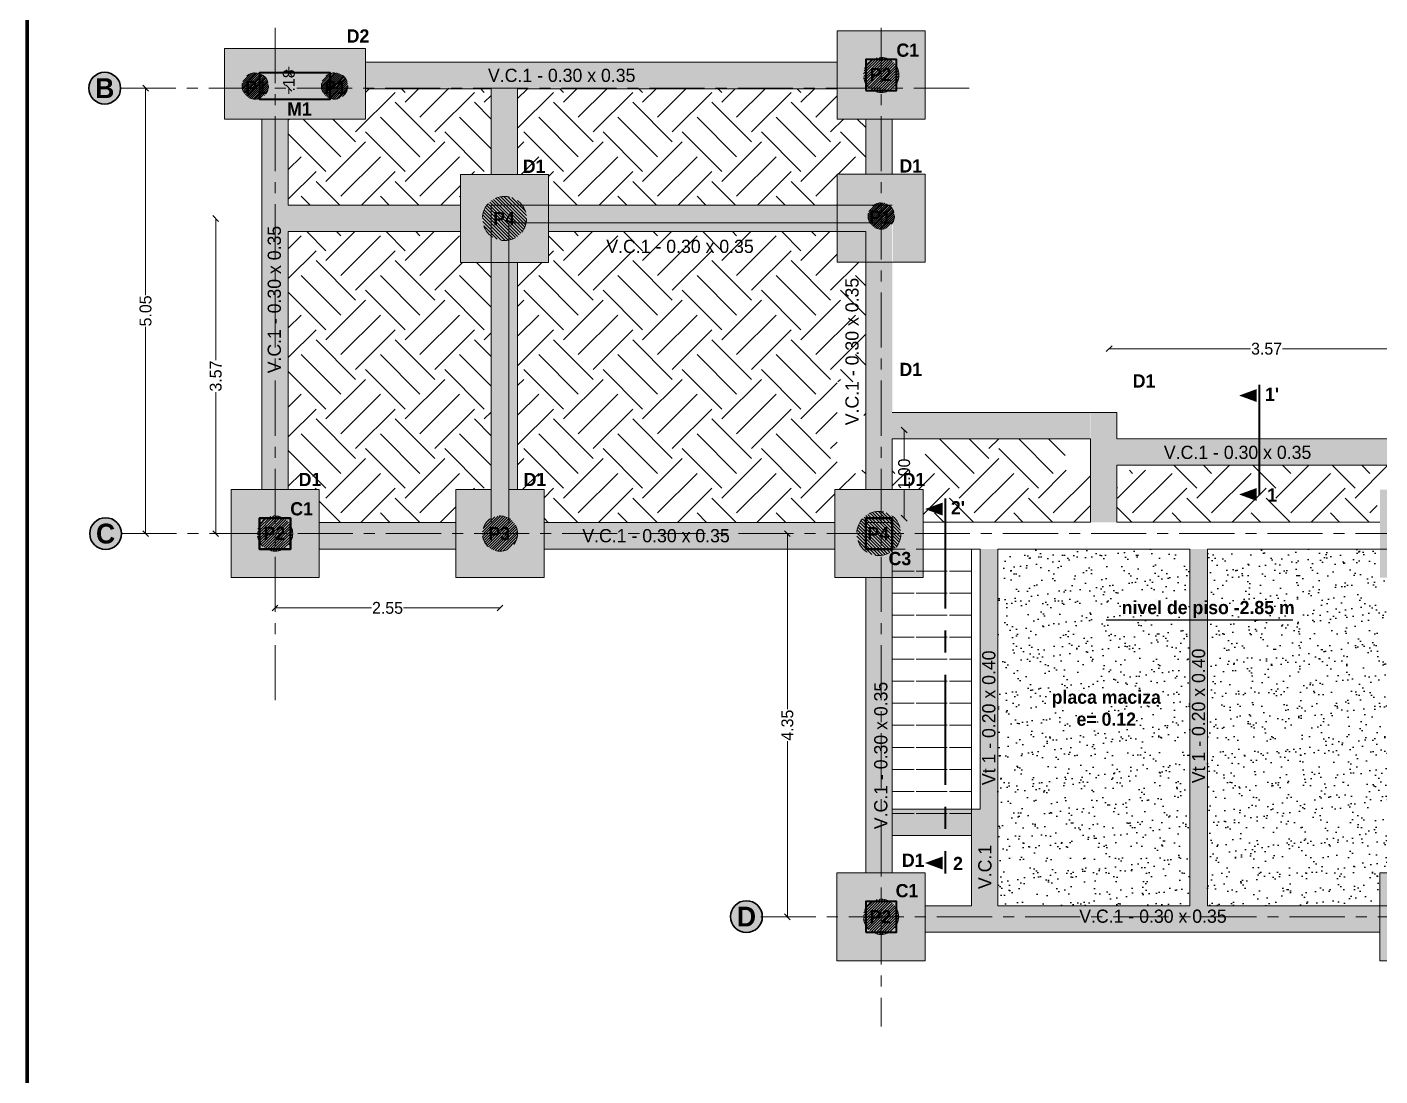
# Model space of a CAD drawing. Header units: metres. Extents: x 187 to 346, y 195 to 238.
# Drawn here: x 187.42 to 202.77, y 212.86 to 224.75 of the extents above; entities that cross this region are included whole.
import ezdxf
from ezdxf.enums import TextEntityAlignment as Align

# ---------------------------------------------------------------- set-up
doc = ezdxf.new("R2010")
doc.units = ezdxf.units.M
doc.linetypes.add('CENTER', pattern=[2, 1.25, -0.25, 0.25, -0.25])
doc.linetypes.add('HIDDEN', pattern=[0.375, 0.25, -0.125])
for name, color, linetype, lineweight, true_color in [('Achu-Sombra 1', 253, 'Continuous', 13, 0x9c9c9c), ('Achu-Sombra 2', 253, 'Continuous', 13, 0xb0b0b0), ('Achu-Sombra 3', 9, 'Continuous', 13, 0xc9c9c9), ('Achu-Sombra 5', 254, 'Continuous', 13, 0xe8e8e8)]:
    doc.layers.add(name, color=color, linetype=linetype, lineweight=lineweight, true_color=true_color)
for name, color, linetype, lineweight in [('Achu-Tierra', 42, 'Continuous', 5), ('Columnas', 194, 'Continuous', 35), ('Pilote', 7, 'HIDDEN', 20), ('Proyeccion', 8, 'HIDDEN', 9), ('Tex-Col', 251, 'Continuous', 25), ('Tex-Tex', 8, 'Continuous', 25), ('Tex-Vigas', 7, 'Continuous', 13), ('Vigas Cubierta', 144, 'Continuous', 13), ('Zapatas', 134, 'Continuous', 20), ('¡Ejes-Cotas', 7, 'Continuous', 25), ('¡Ejes-Etiqueta', 1, 'Continuous', 30), ('¡Ejes-Linea', 8, 'CENTER', 9), ('¡Ejes-Texto', 7, 'Continuous', 25), ('¡Margen', 152, 'Continuous', 80)]:
    doc.layers.add(name, color=color, linetype=linetype, lineweight=lineweight)
doc.styles.add('Century Gothic Gordas', font='GOTHICB.TTF')
doc.styles.add('Cotas', font='GOTHIC.TTF')
doc.dimstyles.new('NINGUNA', dxfattribs={"dimtxt": 0.1125, "dimasz": 0.065, "dimexe": 0.025, "dimexo": 0.075, "dimgap": 0.005, "dimtad": 0, "dimtoh": 1, "dimzin": 4, "dimdsep": 46, "dimtxsty": 'Cotas', "dimblk": 'OBLIQUE', "dimcen": 0, "dimse1": 1, "dimse2": 1, "dimclrd": 256, "dimclre": 256, "dimclrt": 256, "dimadec": 1, "dimazin": 0, "dimtfac": 1.333333, "dimtix": 1, "dimtofl": 0, "dimtmove": 2, "dimatfit": 0, "dimfxl": 1, "dimtolj": 1, "dimtzin": 0, "dimlwd": 9, "dimlwe": 9, "dimarcsym": 0})

# ---------------------------------------------------------------- blocks, each defined once
blk = doc.blocks.new('Relleno Etiqueta Eje')
at = {"true_color": 0xe0e0e0}
h = blk.add_hatch(color=254, dxfattribs=at)
h.dxf.hatch_style = 1
edge = h.paths.add_edge_path()
edge.add_arc((0, 0), 0.16, 0, 360)
blk.add_circle((0, 0), 0.16)
blk = doc.blocks.new('_Oblique')
at = {"color": 0, "linetype": 'ByBlock', "lineweight": -2}
blk.add_line((-0.5, -0.5), (0.5, 0.5), dxfattribs=at)
blk = doc.blocks.new('*D272')
at = {"layer": 'Defpoints', "color": 0, "transparency": 16777216}
for p in [(188.483, 224.06), (188.493, 219.007), (188.766, 219.007)]:
    blk.add_point(p, dxfattribs=at)
at = {"layer": '¡Ejes-Cotas', "lineweight": 9, "transparency": 16777216}
for p, q in [((188.766, 224.06), (188.766, 221.713)), ((188.766, 219.007), (188.766, 221.354))]:
    blk.add_line(p, q, dxfattribs=at)
at = {"layer": '¡Ejes-Cotas', "lineweight": 9, "transparency": 16777216, "xscale": 0.065, "yscale": 0.065, "zscale": 0.065}
for p, rotation in [((188.766, 224.06), 90), ((188.766, 219.007), 270)]:
    blk.add_blockref('_Oblique', p, dxfattribs=dict(at, rotation=rotation))
at = {"layer": '¡Ejes-Cotas', "transparency": 16777216, "insert": (188.766, 221.533), "char_height": 0.135, "attachment_point": 5, "rotation": 90, "style": 'Cotas'}
blk.add_mtext('\\A1;5.05', dxfattribs=at)
blk = doc.blocks.new('*D287')
at = {"layer": 'Defpoints', "color": 0, "transparency": 16777216}
for p in [(190.061, 219.007), (196.047, 214.66), (197.109, 214.66)]:
    blk.add_point(p, dxfattribs=at)
at = {"layer": '¡Ejes-Cotas', "lineweight": 9, "transparency": 16777216}
for p, q in [((196.047, 219.007), (196.047, 217.014)), ((196.047, 214.66), (196.047, 216.653))]:
    blk.add_line(p, q, dxfattribs=at)
at = {"layer": '¡Ejes-Cotas', "lineweight": 9, "transparency": 16777216, "xscale": 0.065, "yscale": 0.065, "zscale": 0.065}
for p, rotation in [((196.047, 219.007), 90), ((196.047, 214.66), 270)]:
    blk.add_blockref('_Oblique', p, dxfattribs=dict(at, rotation=rotation))
at = {"layer": '¡Ejes-Cotas', "transparency": 16777216, "insert": (196.047, 216.834), "char_height": 0.135, "attachment_point": 5, "rotation": 90, "style": 'Cotas'}
blk.add_mtext('\\A1;4.35', dxfattribs=at)
blk = doc.blocks.new('*D318')
at = {"layer": 'Defpoints', "color": 0, "transparency": 16777216}
for p in [(190.061, 224.235), (190.061, 224.06), (190.392, 224.06)]:
    blk.add_point(p, dxfattribs=at)
at = {"layer": '¡Ejes-Cotas', "lineweight": 9, "transparency": 16777216}
for p, q in [((190.392, 224.235), (190.392, 224.3)), ((190.392, 224.06), (190.392, 223.995))]:
    blk.add_line(p, q, dxfattribs=at)
at = {"layer": '¡Ejes-Cotas', "lineweight": 9, "transparency": 16777216, "xscale": 0.065, "yscale": 0.065, "zscale": 0.065}
for p, rotation in [((190.392, 224.235), 270), ((190.392, 224.06), 90)]:
    blk.add_blockref('_Oblique', p, dxfattribs=dict(at, rotation=rotation))
at = {"layer": '¡Ejes-Cotas', "transparency": 16777216, "insert": (190.392, 224.147), "char_height": 0.135, "attachment_point": 5, "rotation": 90, "style": 'Cotas'}
blk.add_mtext('\\A1;.18', dxfattribs=at)
blk = doc.blocks.new('Pilote Dia 20 cm')
at = {"layer": 'Pilote', "linetype": 'Continuous', "lineweight": 5, "true_color": 0x636363}
h = blk.add_hatch(dxfattribs=at)
h.set_pattern_fill('ANSI31', color=251, scale=0.005, style=0)
h.set_pattern_definition([(45, (16.299932, 2.431944), (-0.01122532, 0.01122532), [])])
edge = h.paths.add_edge_path()
edge.add_arc((0, 0), 0.15, 0, 360)
at = {"layer": 'Pilote', "ltscale": 0.4}
blk.add_circle((0, 0), 0.15, dxfattribs=at)
blk = doc.blocks.new('*D423')
at = {"layer": 'Defpoints', "color": 0, "transparency": 16777216}
for p in [(197.372, 220.182), (198.311, 220.182), (197.372, 219.182)]:
    blk.add_point(p, dxfattribs=at)
at = {"layer": '¡Ejes-Cotas', "lineweight": 9, "transparency": 16777216}
for p, q in [((197.372, 220.182), (197.372, 219.853)), ((197.372, 219.182), (197.372, 219.511))]:
    blk.add_line(p, q, dxfattribs=at)
at = {"layer": '¡Ejes-Cotas', "lineweight": 9, "transparency": 16777216, "xscale": 0.065, "yscale": 0.065, "zscale": 0.065}
for p, rotation in [((197.372, 220.182), 90), ((197.372, 219.182), 270)]:
    blk.add_blockref('_Oblique', p, dxfattribs=dict(at, rotation=rotation))
at = {"layer": '¡Ejes-Cotas', "transparency": 16777216, "insert": (197.372, 219.682), "char_height": 0.135, "attachment_point": 5, "rotation": 90, "style": 'Cotas'}
blk.add_mtext('\\A1;1.00', dxfattribs=at)
blk = doc.blocks.new('*D402')
at = {"layer": 'Defpoints', "color": 0, "transparency": 16777216}
for p in [(192.838, 222.581), (189.562, 219.007), (192.787, 219.007)]:
    blk.add_point(p, dxfattribs=at)
at = {"layer": '¡Ejes-Cotas', "lineweight": 9, "transparency": 16777216}
for p, q in [((189.562, 222.581), (189.562, 220.976)), ((189.562, 219.007), (189.562, 220.613))]:
    blk.add_line(p, q, dxfattribs=at)
at = {"layer": '¡Ejes-Cotas', "lineweight": 9, "transparency": 16777216, "xscale": 0.065, "yscale": 0.065, "zscale": 0.065}
for p, rotation in [((189.562, 222.581), 90), ((189.562, 219.007), 270)]:
    blk.add_blockref('_Oblique', p, dxfattribs=dict(at, rotation=rotation))
at = {"layer": '¡Ejes-Cotas', "transparency": 16777216, "insert": (189.562, 220.794), "char_height": 0.135, "attachment_point": 5, "rotation": 90, "style": 'Cotas'}
blk.add_mtext('\\A1;3.57', dxfattribs=at)
blk = doc.blocks.new('*D403')
at = {"layer": 'Defpoints', "color": 0, "transparency": 16777216}
for p in [(190.236, 219.007), (192.787, 219.007), (192.787, 218.164)]:
    blk.add_point(p, dxfattribs=at)
at = {"layer": '¡Ejes-Cotas', "lineweight": 9, "transparency": 16777216}
for p, q in [((190.236, 218.164), (191.331, 218.164)), ((192.787, 218.164), (191.692, 218.164))]:
    blk.add_line(p, q, dxfattribs=at)
at = {"layer": '¡Ejes-Cotas', "lineweight": 9, "transparency": 16777216, "xscale": 0.065, "yscale": 0.065, "zscale": 0.065, "rotation": 180}
blk.add_blockref('_Oblique', (190.236, 218.164), dxfattribs=at)
at = {"layer": '¡Ejes-Cotas', "lineweight": 9, "transparency": 16777216, "xscale": 0.065, "yscale": 0.065, "zscale": 0.065}
blk.add_blockref('_Oblique', (192.787, 218.164), dxfattribs=at)
at = {"layer": '¡Ejes-Cotas', "transparency": 16777216, "insert": (191.511, 218.164), "char_height": 0.135, "attachment_point": 5, "style": 'Cotas'}
blk.add_mtext('\\A1;2.55', dxfattribs=at)
blk = doc.blocks.new('*D404')
at = {"layer": 'Defpoints', "color": 0, "transparency": 16777216}
for p in [(203.269, 221.104), (199.697, 220.125), (203.269, 220.125)]:
    blk.add_point(p, dxfattribs=at)
at = {"layer": '¡Ejes-Cotas', "lineweight": 9, "transparency": 16777216}
for p, q in [((199.697, 221.104), (201.302, 221.104)), ((203.269, 221.104), (201.664, 221.104))]:
    blk.add_line(p, q, dxfattribs=at)
at = {"layer": '¡Ejes-Cotas', "lineweight": 9, "transparency": 16777216, "xscale": 0.065, "yscale": 0.065, "zscale": 0.065, "rotation": 180}
blk.add_blockref('_Oblique', (199.697, 221.104), dxfattribs=at)
at = {"layer": '¡Ejes-Cotas', "lineweight": 9, "transparency": 16777216, "xscale": 0.065, "yscale": 0.065, "zscale": 0.065}
blk.add_blockref('_Oblique', (203.269, 221.104), dxfattribs=at)
at = {"layer": '¡Ejes-Cotas', "transparency": 16777216, "insert": (201.483, 221.104), "char_height": 0.135, "attachment_point": 5, "style": 'Cotas'}
blk.add_mtext('\\A1;3.57', dxfattribs=at)

msp = doc.modelspace()

# ---------------------------------------------------------------- hatches: boundary and pattern name
h = msp.add_hatch(color=9)
h.dxf.hatch_style = 1
h.paths.add_polyline_path([(198.4345, 218.8322), (198.2345, 218.8322), (198.2345, 215.8822), (198.4345, 215.8822)])
at = {"true_color": 0xffffff}
h = msp.add_hatch(dxfattribs=at)
h.set_pattern_fill('AR-SAND', scale=0.0054)
h.paths.add_polyline_path([(200.6121, 218.8322), (198.4345, 218.8322), (198.4345, 214.7852), (200.6121, 214.7852)])
h.paths.add_polyline_path([(203.094, 218.5072), (202.769, 218.5072), (202.769, 218.8322), (200.8121, 218.8322), (200.8121, 214.7852), (202.769, 214.7852), (202.769, 215.1602), (203.094, 215.1602)])
h.paths.add_polyline_path([(199.1678, 215.7313), (201.9283, 215.7313), (201.9283, 216.0594), (199.1678, 216.0594)], flags=9)
h.paths.add_polyline_path([(199.6887, 218.009), (201.8518, 218.009), (201.8518, 218.3372), (199.6887, 218.3372)], flags=9)
h.paths.add_polyline_path([(203.1732, 215.5744), (203.1732, 217.4081), (202.8494, 217.4081), (202.8494, 215.5744)], flags=9)
h = msp.add_hatch()
h.set_pattern_fill('AR-SAND', color=0, scale=0.008)
h.paths.add_polyline_path([(200.6121, 218.8322), (198.4345, 218.8322), (198.4345, 214.7852), (200.6121, 214.7852)])
h.paths.add_polyline_path([(203.094, 218.5072), (202.769, 218.5072), (202.769, 218.8322), (200.8121, 218.8322), (200.8121, 214.7852), (202.769, 214.7852), (202.769, 215.1602), (203.094, 215.1602)])
h.paths.add_polyline_path([(199.1678, 215.7313), (201.9283, 215.7313), (201.9283, 216.0594), (199.1678, 216.0594)], flags=9)
h.paths.add_polyline_path([(199.6887, 218.009), (201.8518, 218.009), (201.8518, 218.3372), (199.6887, 218.3372)], flags=9)
h.paths.add_polyline_path([(203.1732, 215.5744), (203.1732, 217.4081), (202.8494, 217.4081), (202.8494, 215.5744)], flags=9)
at = {"transparency": 33554676}
h = msp.add_hatch(color=9, dxfattribs=at)
h.dxf.hatch_style = 1
h.paths.add_polyline_path([(200.8121, 218.8322), (200.6121, 218.8322), (200.6121, 214.7852), (200.8121, 214.7852)])
at = {"layer": 'Achu-Sombra 1', "linetype": 'Continuous', "lineweight": 5}
h = msp.add_hatch(color=256, dxfattribs=at)
h.dxf.hatch_style = 1
h.paths.add_polyline_path([(197.237, 222.7322), (192.6869, 222.7322), (192.6869, 219.1322), (192.8869, 219.1322), (192.8869, 222.5322), (197.2371, 222.5322), (197.2371, 220.3822), (199.7823, 220.3822), (199.7823, 220.0836), (203.444, 220.0836), (203.444, 219.1822), (203.444, 220.0822), (199.7832, 220.0822), (199.782, 220.3822), (197.2357, 220.3822)])
h.paths.add_polyline_path([(203.444, 218.8322), (203.444, 214.8352)])
at = {"layer": 'Achu-Sombra 2', "linetype": 'ByBlock', "lineweight": -2}
h = msp.add_hatch(color=256, dxfattribs=at)
h.dxf.hatch_style = 1
h.paths.add_polyline_path([(196.9366, 224.0347), (197.2866, 224.0347), (197.2866, 224.3847), (196.9366, 224.3847)])
h = msp.add_hatch(color=256, dxfattribs=at)
h.dxf.hatch_style = 1
h.paths.add_polyline_path([(190.0605, 223.9347), (190.8605, 223.9347), (190.8605, 224.2347), (190.0605, 224.2347)])
h = msp.add_hatch(color=256, dxfattribs=at)
h.dxf.hatch_style = 1
h.paths.add_polyline_path([(190.0605, 218.8322), (190.4105, 218.8322), (190.4105, 219.1822), (190.0605, 219.1822)])
h = msp.add_hatch(color=256, dxfattribs=at)
h.dxf.hatch_style = 1
h.paths.add_polyline_path([(196.9369, 218.8322), (197.237, 218.8322), (197.237, 219.1822), (196.9369, 219.1822)])
h = msp.add_hatch(color=256, dxfattribs=at)
h.dxf.hatch_style = 1
h.paths.add_polyline_path([(196.9366, 214.4852), (197.2866, 214.4852), (197.2866, 214.8352), (196.9366, 214.8352)])
at = {"layer": 'Achu-Sombra 3', "linetype": 'Continuous', "lineweight": 5}
h = msp.add_hatch(color=256, dxfattribs=at)
h.dxf.hatch_style = 1
h.paths.add_polyline_path([(203.244, 218.8322), (203.094, 218.8322), (203.094, 219.1822), (203.244, 219.1822), (203.244, 219.5072), (202.769, 219.5072), (202.769, 218.5072), (203.244, 218.5072)])
h.paths.add_polyline_path([(203.769, 219.5072), (203.444, 219.5072), (203.444, 218.5072), (203.769, 218.5072)])
h.paths.add_polyline_path([(211.6315, 219.4821), (209.6315, 219.4821), (209.6315, 218.4821), (211.6315, 218.4821)])
h.paths.add_polyline_path([(210.2315, 218.8322), (210.2315, 219.1322), (211.0315, 219.1321), (211.0315, 218.8321)], flags=16)
h.paths.add_polyline_path([(211.6315, 215.1352), (209.6315, 215.1351), (209.6315, 214.1351), (211.6315, 214.1352)])
h.paths.add_polyline_path([(210.2315, 214.4852), (210.2315, 214.7852), (211.0315, 214.7851), (211.0315, 214.4851)], flags=16)
h.paths.add_polyline_path([(210.2315, 214.4852), (210.2315, 214.7352), (211.0315, 214.7352), (211.0315, 214.4852)], flags=0)
h.paths.add_polyline_path([(203.769, 215.1602), (203.444, 215.1601), (203.444, 214.8352), (203.444, 214.4852), (203.094, 214.4851), (203.094, 214.8351), (203.244, 214.8351), (203.244, 215.1601), (202.769, 215.1602), (202.769, 214.1602), (203.769, 214.1602)])
h.paths.add_polyline_path([(197.6095, 215.1601), (196.6095, 215.1601), (196.6095, 214.1601), (197.6095, 214.1601)])
h.paths.add_polyline_path([(196.9366, 214.4851), (196.9366, 214.8351), (197.2866, 214.8351), (197.2866, 214.4851)], flags=16)
h.paths.add_polyline_path([(197.5869, 219.5071), (196.5869, 219.5071), (196.5869, 218.5071), (197.5869, 218.5071)])
h.paths.add_polyline_path([(196.9369, 218.8321), (196.9369, 219.1821), (197.2369, 219.1821), (197.2369, 218.8321)], flags=16)
h.paths.add_polyline_path([(193.2869, 219.5071), (192.2869, 219.5071), (192.2869, 218.5071), (193.2869, 218.5071)])
h.paths.add_polyline_path([(190.7355, 219.5071), (189.7355, 219.5071), (189.7355, 218.5071), (190.7355, 218.5071)])
h.paths.add_polyline_path([(190.4105, 218.8321), (190.0605, 218.8321), (190.0605, 219.1821), (190.4105, 219.1821)], flags=16)
h.paths.add_polyline_path([(191.2605, 224.5097), (189.6605, 224.5097), (189.6605, 223.7097), (191.2605, 223.7097)])
h.paths.add_polyline_path([(190.0605, 223.9347), (190.0625, 224.2347), (190.8625, 224.2347), (190.8605, 223.9347)], flags=16)
h.paths.add_polyline_path([(193.3384, 223.0814), (192.3384, 223.0814), (192.3384, 222.0814), (192.6869, 222.0814), (192.6869, 222.7322), (193.3384, 222.7322)])
h.paths.add_polyline_path([(193.3384, 222.5821), (192.8869, 222.5821), (192.8869, 222.0814), (193.3384, 222.0814)], flags=17)
h.paths.add_polyline_path([(197.6116, 224.7097), (196.6116, 224.7097), (196.6116, 223.7097), (197.6116, 223.7097)])
h.paths.add_polyline_path([(197.2866, 224.3847), (197.2866, 224.0347), (196.9366, 224.0347), (196.9366, 224.3847)], flags=16)
h.paths.add_polyline_path([(197.6116, 223.0856), (196.6116, 223.0856), (196.6116, 222.7322), (197.237, 222.7322), (197.237, 222.0856), (197.6116, 222.0856)])
h.paths.add_polyline_path([(197.2435, 222.5322), (196.6116, 222.5322), (196.6116, 222.0856), (197.2435, 222.0856)], flags=16)
at = {"layer": 'Achu-Sombra 5', "linetype": 'Continuous', "lineweight": 5}
h = msp.add_hatch(color=256, dxfattribs=at)
h.dxf.hatch_style = 1
h.paths.add_polyline_path([(209.6315, 219.134), (203.769, 219.1359), (203.769, 218.8322), (209.6315, 218.8303)])
h.paths.add_polyline_path([(211.034, 218.4822), (210.734, 218.4822), (210.734, 215.1352), (211.034, 215.1352)])
h.paths.add_polyline_path([(209.6315, 214.7852), (203.769, 214.7852), (203.769, 214.4852), (209.6315, 214.4852)])
h.paths.add_polyline_path([(202.769, 214.7852), (197.6095, 214.7852), (197.6095, 214.4852), (202.769, 214.4852)])
h.paths.add_polyline_path([(197.237, 218.5072), (196.9369, 218.5072), (196.9369, 215.1602), (197.237, 215.1602)])
h.paths.add_polyline_path([(196.5869, 219.1322), (193.2869, 219.1322), (193.2869, 218.8322), (196.5869, 218.8322)])
h.paths.add_polyline_path([(192.2869, 219.1322), (190.7355, 219.1322), (190.7355, 218.8322), (192.2869, 218.8322)])
h.paths.add_polyline_path([(190.3855, 222.4322), (192.3384, 222.4322), (192.3384, 222.7322), (190.3855, 222.7322), (190.3855, 223.7097), (190.0855, 223.7097), (190.0855, 219.5072), (190.3855, 219.5072)])
h.paths.add_polyline_path([(196.6116, 224.3531), (191.2605, 224.3531), (191.2605, 224.0531), (196.6116, 224.0531)])
h.paths.add_polyline_path([(192.9869, 224.0531), (192.6869, 224.0531), (192.6869, 223.0814), (192.9869, 223.0814)])
h.paths.add_polyline_path([(197.237, 223.7097), (196.9369, 223.7097), (196.9369, 223.0856), (197.237, 223.0856)])
h.paths.add_polyline_path([(192.9869, 222.0814), (192.8869, 222.0814), (192.8869, 219.5072), (192.9869, 219.5072)])
h.paths.add_polyline_path([(196.6116, 222.5322), (193.3384, 222.5322), (193.3384, 222.4322), (196.6116, 222.4322)])
h.paths.add_polyline_path([(203.444, 218.5072), (203.1428, 218.5072), (203.1428, 215.1602), (203.444, 215.1602)])
h.paths.add_polyline_path([(199.7798, 220.0717), (199.7798, 219.7822), (203.4375, 219.7822), (203.4375, 220.0717)])
h.paths.add_polyline_path([(197.2368, 222.0868), (196.9369, 222.0868), (196.9369, 219.5072), (197.2367, 219.5072)])
h.paths.add_polyline_path([(197.2373, 220.3813), (197.2373, 220.0822), (199.4811, 220.0822), (199.4811, 220.3813)])
h.paths.add_polyline_path([(196.9369, 220.7272), (196.9369, 220.7272), (196.9369, 222.0856), (196.9369, 222.0856)], flags=16)
h = msp.add_hatch(color=256, dxfattribs=at)
h.dxf.hatch_style = 1
h.paths.add_polyline_path([(199.7845, 220.3818), (199.4845, 220.3818), (199.4845, 219.1359), (199.7845, 219.1359)])
h = msp.add_hatch(color=256, dxfattribs=at)
h.dxf.hatch_style = 1
h.paths.add_polyline_path([(198.4345, 215.8822), (197.237, 215.8822), (197.237, 215.5822), (198.1345, 215.5822), (198.1345, 214.7852), (198.4345, 214.7852)])

# ---------------------------------------------------------------- linework, layer by layer
at = {"layer": 'Achu-Tierra', "linetype": 'Continuous', "lineweight": 5}
for p, q in [((191.1494, 223.5627), (191.5984, 224.0118)), ((191.2605, 224.0106), (191.3096, 224.0597)), ((191.7107, 224.0118), (191.6628, 224.0597)), ((191.7107, 223.8995), (191.8708, 224.0597)), ((191.8791, 223.7311), (192.2076, 224.0597)), ((192.0474, 223.5627), (192.4965, 224.0118)), ((192.6087, 224.0118), (192.5608, 224.0597)), ((192.6087, 223.8995), (192.6869, 223.9777)), ((192.9869, 223.9409), (193.099, 224.0531)), ((192.9869, 223.6042), (193.3945, 224.0118)), ((193.5067, 224.0118), (193.4654, 224.0531)), ((193.5067, 223.8995), (193.6603, 224.0531)), ((193.6751, 223.7311), (193.9971, 224.0531)), ((193.8435, 223.5627), (194.2925, 224.0118)), ((194.4048, 224.0118), (194.3635, 224.0531)), ((194.4048, 223.8995), (194.5583, 224.0531)), ((194.5731, 223.7311), (194.8951, 224.0531)), ((194.7415, 223.5627), (195.1905, 224.0118)), ((195.3028, 224.0118), (195.2615, 224.0531)), ((195.3028, 223.8995), (195.4563, 224.0531)), ((195.4712, 223.7311), (195.7931, 224.0531)), ((195.6395, 223.5627), (196.0886, 224.0118)), ((196.2008, 224.0118), (196.1595, 224.0531)), ((196.2008, 223.8995), (196.3544, 224.0531)), ((196.3692, 223.7311), (196.6116, 223.9736)), ((192.0474, 223.4505), (191.5984, 223.8995)), ((192.6869, 223.7091), (192.4965, 223.8995)), ((193.8435, 223.4505), (193.3945, 223.8995)), ((194.7415, 223.4505), (194.2925, 223.8995)), ((195.6395, 223.4505), (195.1905, 223.8995)), ((196.5376, 223.4505), (196.0886, 223.8995)), ((190.3855, 223.6969), (190.3983, 223.7097)), ((190.981, 223.2821), (190.5535, 223.7097)), ((191.1494, 223.4505), (190.8903, 223.7097)), ((191.8791, 223.2821), (191.4301, 223.7311)), ((192.6869, 223.3723), (192.3281, 223.7311)), ((193.6751, 223.2821), (193.2261, 223.7311)), ((194.5731, 223.2821), (194.1241, 223.7311)), ((195.4712, 223.2821), (195.0222, 223.7311)), ((196.3692, 223.2821), (195.9202, 223.7311)), ((196.5376, 223.5627), (196.6845, 223.7097)), ((196.9369, 223.6124), (196.8397, 223.7097)), ((190.8127, 223.1137), (190.3855, 223.5409)), ((191.7107, 223.1137), (191.2617, 223.5627)), ((192.6087, 223.1137), (192.1597, 223.5627)), ((193.5067, 223.1137), (193.0577, 223.5627)), ((194.4048, 223.1137), (193.9557, 223.5627)), ((195.3028, 223.1137), (194.8538, 223.5627)), ((196.2008, 223.1137), (195.7518, 223.5627)), ((196.9369, 223.2757), (196.6498, 223.5627)), ((190.8127, 223.0015), (191.2617, 223.4505)), ((191.7107, 223.0015), (192.1597, 223.4505)), ((192.9869, 223.3797), (193.0577, 223.4505)), ((193.5067, 223.0015), (193.9557, 223.4505)), ((194.4048, 223.0015), (194.8538, 223.4505)), ((195.3028, 223.0015), (195.7518, 223.4505)), ((196.2008, 223.0015), (196.6498, 223.4505)), ((190.3855, 223.1356), (190.532, 223.2821)), ((190.981, 222.8331), (191.4301, 223.2821)), ((191.8791, 222.8331), (192.3281, 223.2821)), ((193.0254, 223.0814), (193.2261, 223.2821)), ((193.6751, 222.8331), (194.1241, 223.2821)), ((194.5731, 222.8331), (195.0222, 223.2821)), ((195.4712, 222.8331), (195.9202, 223.2821)), ((196.6217, 223.0856), (196.8182, 223.2821)), ((190.3855, 222.7989), (190.7004, 223.1137)), ((190.9697, 222.7322), (190.7004, 223.0015)), ((191.2169, 222.7322), (191.5984, 223.1137)), ((191.8678, 222.7322), (191.5984, 223.0015)), ((192.4641, 223.0814), (192.4965, 223.1137)), ((193.3384, 223.0577), (193.3945, 223.1137)), ((193.6638, 222.7322), (193.3945, 223.0015)), ((193.9109, 222.7322), (194.2925, 223.1137)), ((194.5618, 222.7322), (194.2925, 223.0015)), ((194.809, 222.7322), (195.1905, 223.1137)), ((195.4599, 222.7322), (195.1905, 223.0015)), ((195.707, 222.7322), (196.0886, 223.1137)), ((196.3579, 222.7322), (196.0886, 223.0015)), ((196.3692, 222.8331), (196.6116, 223.0755)), ((192.1149, 222.7322), (192.3384, 222.9557)), ((190.633, 222.7322), (190.532, 222.8331)), ((191.531, 222.7322), (191.4301, 222.8331)), ((192.3384, 222.8227), (192.3281, 222.8331)), ((194.2251, 222.7322), (194.1241, 222.8331)), ((195.1231, 222.7322), (195.0222, 222.8331)), ((196.0211, 222.7322), (195.9202, 222.8331)), ((196.605, 222.7322), (196.6116, 222.7388)), ((190.3855, 222.2376), (190.532, 222.3841)), ((190.8127, 222.2157), (190.5962, 222.4322)), ((190.8127, 222.1035), (191.1414, 222.4322)), ((190.981, 222.3841), (190.933, 222.4322)), ((190.981, 221.9351), (191.4301, 222.3841)), ((191.7107, 222.2157), (191.4942, 222.4322)), ((191.7107, 222.1035), (192.0394, 222.4322)), ((191.8791, 222.3841), (191.831, 222.4322)), ((191.8791, 221.9351), (192.3281, 222.3841)), ((193.5067, 222.2157), (193.3384, 222.384)), ((193.5067, 222.1035), (193.8354, 222.4322)), ((193.6751, 222.3841), (193.627, 222.4322)), ((193.6751, 221.9351), (194.1241, 222.3841)), ((194.4048, 222.2157), (194.1883, 222.4322)), ((194.4048, 222.1035), (194.7335, 222.4322)), ((194.5731, 222.3841), (194.5251, 222.4322)), ((194.5731, 221.9351), (195.0222, 222.3841)), ((195.3028, 222.2157), (195.0863, 222.4322)), ((195.3028, 222.1035), (195.6315, 222.4322)), ((195.4712, 222.3841), (195.4231, 222.4322)), ((195.4712, 221.9351), (195.9202, 222.3841)), ((196.2008, 222.2157), (195.9844, 222.4322)), ((196.2008, 222.1035), (196.5295, 222.4322)), ((196.3692, 222.3841), (196.3211, 222.4322)), ((190.3855, 221.9008), (190.7004, 222.2157)), ((191.1494, 221.6544), (190.7004, 222.1035)), ((191.1494, 221.7667), (191.5984, 222.2157)), ((192.0474, 221.6544), (191.5984, 222.1035)), ((192.0474, 221.7667), (192.3622, 222.0814)), ((192.6869, 221.913), (192.5185, 222.0814)), ((192.9869, 221.8081), (193.2602, 222.0814)), ((193.3384, 222.1597), (193.3945, 222.2157)), ((193.8435, 221.6544), (193.3945, 222.1035)), ((193.8435, 221.7667), (194.2925, 222.2157)), ((194.7415, 221.6544), (194.2925, 222.1035)), ((194.7415, 221.7667), (195.1905, 222.2157)), ((195.6395, 221.6544), (195.1905, 222.1035)), ((195.6395, 221.7667), (196.0886, 222.2157)), ((196.5376, 221.6544), (196.0886, 222.1035)), ((196.3692, 221.9351), (196.6116, 222.1775)), ((196.5376, 221.7667), (196.8565, 222.0856)), ((190.981, 221.4861), (190.532, 221.9351)), ((191.8791, 221.4861), (191.4301, 221.9351)), ((192.6869, 221.5762), (192.3281, 221.9351)), ((193.6751, 221.4861), (193.2261, 221.9351)), ((194.5731, 221.4861), (194.1241, 221.9351)), ((195.4712, 221.4861), (195.0222, 221.9351)), ((196.3692, 221.4861), (195.9202, 221.9351)), ((196.9369, 221.8164), (196.8182, 221.9351)), ((191.7107, 221.3177), (191.2617, 221.7667)), ((192.6087, 221.3177), (192.1597, 221.7667)), ((193.5067, 221.3177), (193.0577, 221.7667)), ((194.4048, 221.3177), (193.9557, 221.7667)), ((195.3028, 221.3177), (194.8538, 221.7667)), ((196.2008, 221.3177), (195.7518, 221.7667)), ((196.9369, 221.4796), (196.6498, 221.7667)), ((190.8127, 221.3177), (190.3855, 221.7448)), ((190.8127, 221.2054), (191.2617, 221.6544)), ((191.7107, 221.2054), (192.1597, 221.6544)), ((192.9869, 221.5836), (193.0577, 221.6544)), ((193.5067, 221.2054), (193.9557, 221.6544)), ((194.4048, 221.2054), (194.8538, 221.6544)), ((195.3028, 221.2054), (195.7518, 221.6544)), ((196.2008, 221.2054), (196.6498, 221.6544)), ((190.3855, 221.3396), (190.532, 221.4861)), ((190.981, 221.037), (191.4301, 221.4861)), ((191.8791, 221.037), (192.3281, 221.4861)), ((192.9869, 221.2469), (193.2261, 221.4861)), ((193.6751, 221.037), (194.1241, 221.4861)), ((194.5731, 221.037), (195.0222, 221.4861)), ((195.4712, 221.037), (195.9202, 221.4861)), ((196.3692, 221.037), (196.8182, 221.4861)), ((190.3855, 221.0028), (190.7004, 221.3177)), ((191.1494, 220.8687), (191.5984, 221.3177)), ((192.0474, 220.8687), (192.4965, 221.3177)), ((192.9869, 220.9101), (193.3945, 221.3177)), ((193.8435, 220.8687), (194.2925, 221.3177)), ((194.7415, 220.8687), (195.1905, 221.3177)), ((195.6395, 220.8687), (196.0886, 221.3177)), ((191.1494, 220.7564), (190.7004, 221.2054)), ((192.0474, 220.7564), (191.5984, 221.2054)), ((192.6869, 221.015), (192.4965, 221.2054)), ((192.6087, 221.2054), (192.6869, 221.2836)), ((193.8435, 220.7564), (193.3945, 221.2054)), ((194.7415, 220.7564), (194.2925, 221.2054)), ((195.6395, 220.7564), (195.1905, 221.2054)), ((196.5376, 220.7564), (196.0886, 221.2054)), ((196.5376, 220.8687), (196.9369, 221.268)), ((190.981, 220.588), (190.532, 221.037)), ((191.8791, 220.588), (191.4301, 221.037)), ((192.6869, 220.6782), (192.3281, 221.037)), ((193.6751, 220.588), (193.2261, 221.037)), ((194.5731, 220.588), (194.1241, 221.037)), ((195.4712, 220.588), (195.0222, 221.037)), ((196.3692, 220.588), (195.9202, 221.037)), ((196.9369, 220.9183), (196.8182, 221.037)), ((190.8127, 220.4197), (190.3855, 220.8468)), ((191.7107, 220.4197), (191.2617, 220.8687)), ((192.6087, 220.4197), (192.1597, 220.8687)), ((193.5067, 220.4197), (193.0577, 220.8687)), ((194.4048, 220.4197), (193.9557, 220.8687)), ((195.3028, 220.4197), (194.8538, 220.8687)), ((196.2008, 220.4197), (195.7518, 220.8687)), ((196.7913, 220.7272), (196.6498, 220.8687)), ((190.8127, 220.3074), (191.2617, 220.7564)), ((191.7107, 220.3074), (192.1597, 220.7564)), ((192.9869, 220.6856), (193.0577, 220.7564)), ((193.5067, 220.3074), (193.9557, 220.7564)), ((194.4048, 220.3074), (194.8538, 220.7564)), ((195.3028, 220.3074), (195.7518, 220.7564)), ((196.2008, 220.3074), (196.6116, 220.7182)), ((196.6206, 220.7272), (196.6498, 220.7564)), ((190.3855, 220.4415), (190.532, 220.588)), ((190.981, 220.139), (191.4301, 220.588)), ((191.8791, 220.139), (192.3281, 220.588)), ((192.9869, 220.3488), (193.2261, 220.588)), ((193.6751, 220.139), (194.1241, 220.588)), ((194.5731, 220.139), (195.0222, 220.588)), ((195.4712, 220.139), (195.9202, 220.588)), ((190.3855, 220.1048), (190.7004, 220.4197)), ((191.1494, 219.9706), (191.5984, 220.4197)), ((192.0474, 219.9706), (192.4965, 220.4197)), ((192.6087, 220.3074), (192.6869, 220.3856)), ((192.9869, 220.0121), (193.3945, 220.4197)), ((193.8435, 219.9706), (194.2925, 220.4197)), ((194.7415, 219.9706), (195.1905, 220.4197)), ((195.6395, 219.9706), (196.0886, 220.4197)), ((191.1494, 219.8584), (190.7004, 220.3074)), ((192.0474, 219.8584), (191.5984, 220.3074)), ((192.6869, 220.1169), (192.4965, 220.3074)), ((193.8435, 219.8584), (193.3945, 220.3074)), ((194.7415, 219.8584), (194.2925, 220.3074)), ((195.6395, 219.8584), (195.1905, 220.3074)), ((196.5376, 219.8584), (196.0886, 220.3074)), ((196.3692, 220.139), (196.6116, 220.3814)), ((196.9125, 220.3455), (196.9369, 220.37)), ((190.981, 219.69), (190.532, 220.139)), ((191.8791, 219.69), (191.4301, 220.139)), ((192.6869, 219.7802), (192.3281, 220.139)), ((193.6751, 219.69), (193.2261, 220.139)), ((194.5731, 219.69), (194.1241, 220.139)), ((195.4712, 219.69), (195.0222, 220.139)), ((196.3692, 219.69), (195.9202, 220.139)), ((198.1652, 219.69), (197.7731, 220.0822)), ((198.3336, 219.8584), (198.1099, 220.0822)), ((198.3336, 219.9706), (198.4451, 220.0822)), ((199.0633, 219.69), (198.6711, 220.0822)), ((199.1971, 219.8929), (199.0079, 220.0822)), ((190.8127, 219.5216), (190.3855, 219.9488)), ((191.7107, 219.5216), (191.2617, 219.9706)), ((192.6087, 219.5216), (192.1597, 219.9706)), ((193.5067, 219.5216), (193.0577, 219.9706)), ((194.4048, 219.5216), (193.9557, 219.9706)), ((195.3028, 219.5216), (194.8538, 219.9706)), ((196.2008, 219.5216), (195.7518, 219.9706)), ((196.5376, 219.9706), (196.6116, 220.0447)), ((198.8949, 219.5216), (198.4459, 219.9706)), ((190.8127, 219.4094), (191.2617, 219.8584)), ((191.7107, 219.4094), (192.1597, 219.8584)), ((192.9869, 219.7876), (193.0577, 219.8584)), ((193.5067, 219.4094), (193.9557, 219.8584)), ((194.4048, 219.4094), (194.8538, 219.8584)), ((195.3028, 219.4094), (195.7518, 219.8584)), ((196.2008, 219.4094), (196.6116, 219.8202)), ((197.9969, 219.5216), (197.6116, 219.9069)), ((197.9969, 219.4094), (198.4459, 219.8584)), ((200.6909, 219.5216), (200.4304, 219.7822)), ((200.6909, 219.4094), (201.0637, 219.7822)), ((200.8593, 219.69), (200.7672, 219.7822)), ((201.589, 219.5216), (201.3284, 219.7822)), ((201.589, 219.4094), (201.9617, 219.7822)), ((201.7573, 219.69), (201.6652, 219.7822)), ((202.487, 219.5216), (202.2265, 219.7822)), ((202.487, 219.4094), (202.8598, 219.7822)), ((202.6554, 219.69), (202.5632, 219.7822)), ((190.3855, 219.5435), (190.532, 219.69)), ((190.981, 219.241), (191.4301, 219.69)), ((191.8791, 219.241), (192.3281, 219.69)), ((193.0432, 219.5072), (193.2261, 219.69)), ((193.6751, 219.241), (194.1241, 219.69)), ((194.5731, 219.241), (195.0222, 219.69)), ((195.4712, 219.241), (195.9202, 219.69)), ((196.6353, 219.5072), (196.8182, 219.69)), ((196.9369, 219.6836), (196.8933, 219.7272)), ((197.237, 219.5475), (197.4167, 219.7272)), ((197.2672, 219.69), (197.237, 219.7203)), ((197.5334, 219.5072), (197.7162, 219.69)), ((198.1652, 219.241), (198.6143, 219.69)), ((198.8949, 219.4094), (199.2104, 219.7249)), ((199.0633, 219.241), (199.4845, 219.6622)), ((199.7929, 219.4094), (200.1085, 219.7249)), ((199.9613, 219.69), (199.9264, 219.7249)), ((199.9613, 219.241), (200.4103, 219.69)), ((200.8593, 219.241), (201.3083, 219.69)), ((201.7573, 219.241), (202.2064, 219.69)), ((190.6859, 219.5072), (190.7004, 219.5216)), ((191.209, 219.1322), (191.5984, 219.5216)), ((192.482, 219.5072), (192.4965, 219.5216)), ((193.2869, 219.4141), (193.3945, 219.5216)), ((193.903, 219.1322), (194.2925, 219.5216)), ((194.8011, 219.1322), (195.1905, 219.5216)), ((195.6991, 219.1322), (196.0886, 219.5216)), ((197.5869, 219.2239), (197.8846, 219.5216)), ((198.3969, 219.1359), (198.7826, 219.5216)), ((199.7929, 219.5216), (199.7845, 219.5301)), ((200.193, 219.1359), (200.5787, 219.5216)), ((201.091, 219.1359), (201.4767, 219.5216)), ((201.989, 219.1359), (202.3747, 219.5216)), ((190.9776, 219.1322), (190.7355, 219.3743)), ((191.8757, 219.1322), (191.5984, 219.4094)), ((192.107, 219.1322), (192.2869, 219.3121)), ((193.6717, 219.1322), (193.3945, 219.4094)), ((194.5697, 219.1322), (194.2925, 219.4094)), ((195.4678, 219.1322), (195.1905, 219.4094)), ((196.3658, 219.1322), (196.0886, 219.4094)), ((196.3692, 219.241), (196.5869, 219.4587)), ((198.1581, 219.1359), (197.8846, 219.4094)), ((199.0561, 219.1359), (198.7826, 219.4094)), ((199.295, 219.1359), (199.4845, 219.3254)), ((200.8521, 219.1359), (200.5787, 219.4094)), ((201.7502, 219.1359), (201.4767, 219.4094)), ((202.6482, 219.1359), (202.3747, 219.4094)), ((202.6554, 219.241), (202.739, 219.3246)), ((191.5389, 219.1322), (191.4301, 219.241)), ((193.3349, 219.1322), (193.2869, 219.1802)), ((194.233, 219.1322), (194.1241, 219.241)), ((195.131, 219.1322), (195.0222, 219.241)), ((196.029, 219.1322), (195.9202, 219.241)), ((197.8213, 219.1359), (197.7162, 219.241)), ((198.7193, 219.1359), (198.6143, 219.241)), ((199.9541, 219.1359), (199.7845, 219.3056)), ((200.5154, 219.1359), (200.4103, 219.241)), ((201.4134, 219.1359), (201.3083, 219.241)), ((202.3114, 219.1359), (202.2064, 219.241))]:
    msp.add_line(p, q, dxfattribs=at)
at = {"layer": 'Columnas'}
for points in [[(196.9366, 224.0347), (197.2866, 224.0347), (197.2866, 224.3847), (196.9366, 224.3847)], [(190.0605, 224.2347), (190.0605, 223.9347), (190.8605, 223.9347), (190.8605, 224.2347)], [(190.0605, 224.2347), (190.0605, 223.9347), (190.8605, 223.9347), (190.8605, 224.2347)], [(190.0605, 223.9347), (190.8605, 223.9347), (190.8605, 224.2347), (190.0605, 224.2347)], [(190.0605, 219.1822), (190.4105, 219.1822), (190.4105, 218.8322), (190.0605, 218.8322)], [(190.0605, 218.8322), (190.4105, 218.8322), (190.4105, 219.1822), (190.0605, 219.1822)], [(196.9369, 219.1822), (197.2369, 219.1822), (197.2369, 218.8322), (196.9369, 218.8322)], [(196.9369, 218.8322), (197.2369, 218.8322), (197.2369, 219.1822), (196.9369, 219.1822)], [(196.9366, 214.4852), (197.2866, 214.4852), (197.2866, 214.8352), (196.9366, 214.8352)]]:
    msp.add_lwpolyline(points, close=True, dxfattribs=at)
at = {"layer": 'Proyeccion', "linetype": 'HIDDEN', "lineweight": 5}
for points in [[(197.2345, 218.5822), (198.1345, 218.5822), (198.1345, 218.8322), (197.2345, 218.8322)], [(197.2345, 218.3322), (198.1345, 218.3322), (198.1345, 218.5822), (197.2345, 218.5822)], [(197.2345, 218.0822), (198.1345, 218.0822), (198.1345, 218.3322), (197.2345, 218.3322)], [(197.2345, 217.8322), (198.1345, 217.8322), (198.1345, 218.0822), (197.2345, 218.0822)], [(197.2345, 217.5822), (198.1345, 217.5822), (198.1345, 217.8322), (197.2345, 217.8322)], [(197.2345, 217.3322), (198.1345, 217.3322), (198.1345, 217.5822), (197.2345, 217.5822)], [(197.2345, 217.0822), (198.1345, 217.0822), (198.1345, 217.3322), (197.2345, 217.3322)], [(197.2345, 216.8322), (198.1345, 216.8322), (198.1345, 217.0822), (197.2345, 217.0822)], [(197.2345, 216.5822), (198.1345, 216.5822), (198.1345, 216.8322), (197.2345, 216.8322)], [(197.2345, 216.3322), (198.1345, 216.3322), (198.1345, 216.5822), (197.2345, 216.5822)], [(197.2345, 216.0822), (198.1345, 216.0822), (198.1345, 216.3322), (197.2345, 216.3322)], [(197.2345, 215.8322), (198.1345, 215.8322), (198.1345, 216.0822), (197.2345, 216.0822)], [(197.2345, 215.5822), (198.1345, 215.5822), (198.1345, 215.8322), (197.2345, 215.8322)]]:
    msp.add_lwpolyline(points, close=True, dxfattribs=at)
at = {"layer": 'Tex-Tex', "linetype": 'CENTER', "lineweight": 40}
for p, q in [((201.3992, 220.6943), (201.3992, 219.3314)), ((197.8357, 219.4066), (197.8357, 215.1507))]:
    msp.add_line(p, q, dxfattribs=at)
at = {"layer": 'Tex-Tex'}
msp.add_line((201.7824, 218.0259), (199.6643, 218.0259), dxfattribs=at)
for points in [[(201.3708, 220.5731, 0.1465, 0, 0), (201.1713, 220.5731, 0, 0, 0)], [(201.3708, 219.4509, 0.1465, 0, 0), (201.1713, 219.4509, 0, 0, 0)], [(197.8073, 219.2854, 0.1465, 0, 0), (197.6078, 219.2854, 0, 0, 0)], [(197.8073, 215.2702, 0.1465, 0, 0), (197.6078, 215.2702, 0, 0, 0)]]:
    msp.add_lwpolyline(points, format="xyseb", dxfattribs=at)
at = {"layer": 'Vigas Cubierta'}
for p, q in [((196.6116, 224.3531), (191.2605, 224.3531)), ((192.6869, 224.0531), (191.2605, 224.0531)), ((192.6869, 224.0531), (192.6869, 223.0814)), ((192.9869, 224.0531), (196.6116, 224.0531)), ((192.9869, 224.0531), (192.9869, 223.0814)), ((196.6116, 224.0531), (192.9869, 224.0531)), ((190.0855, 219.5072), (190.0855, 223.7097)), ((190.3855, 222.7322), (190.3855, 223.7097)), ((196.9369, 223.7097), (196.9369, 223.0856)), ((197.237, 223.7097), (197.237, 223.0856)), ((192.6869, 222.7322), (192.6869, 219.1322)), ((190.3855, 219.5072), (190.3855, 222.4322)), ((192.8869, 222.5322), (192.8869, 219.1322)), ((196.9369, 222.4322), (196.9369, 219.7272)), ((192.9869, 222.0814), (192.9869, 219.5072)), ((199.7845, 220.3822), (197.2345, 220.3822)), ((199.7845, 220.0822), (199.7845, 220.3822)), ((197.237, 220.0822), (197.237, 220.0714)), ((197.237, 220.0822), (197.237, 219.5072)), ((197.2493, 220.0822), (197.237, 220.0822)), ((199.4845, 220.0822), (197.2375, 220.0822)), ((199.4845, 219.1359), (199.4845, 220.0822)), ((203.444, 220.0822), (199.7845, 220.0822)), ((203.144, 219.7822), (199.7845, 219.7822)), ((199.7845, 219.1359), (199.7845, 219.7822)), ((196.9369, 219.7272), (196.9369, 219.5072)), ((197.5869, 219.1359), (199.4845, 219.1359)), ((199.7845, 219.1359), (202.769, 219.1359)), ((197.237, 218.8322), (197.2345, 218.8322)), ((198.2346, 218.8322), (197.5869, 218.8322)), ((198.1345, 218.8322), (198.1345, 214.7852)), ((198.2346, 218.8322), (198.2346, 215.8822)), ((198.4345, 218.8322), (198.4345, 214.7852)), ((200.6121, 218.8322), (198.4345, 218.8322)), ((200.6121, 218.8322), (198.4345, 218.8322)), ((200.6121, 218.8322), (200.6121, 214.7852)), ((202.769, 218.8322), (200.8121, 218.8322)), ((200.8121, 218.8322), (200.8121, 214.7852)), ((203.094, 218.8322), (200.8121, 218.8322)), ((196.9369, 218.5072), (196.9369, 215.1602)), ((197.237, 218.5072), (197.237, 215.8822)), ((197.237, 215.8822), (198.2346, 215.8822)), ((198.4345, 215.8822), (198.4345, 214.7852)), ((197.237, 215.5822), (197.237, 215.1602)), ((197.237, 215.5822), (198.1345, 215.5822)), ((198.1345, 215.5822), (198.1345, 214.7852)), ((197.6095, 214.7852), (198.1345, 214.7852)), ((198.4345, 214.7852), (200.6121, 214.7852)), ((198.4345, 214.7852), (200.6121, 214.7852)), ((200.8121, 214.7852), (203.144, 214.7852)), ((200.8121, 214.7852), (202.769, 214.7852)), ((200.8521, 214.7852), (202.769, 214.7852)), ((197.6095, 214.4852), (202.769, 214.4852)), ((197.6095, 214.4852), (202.769, 214.4852))]:
    msp.add_line(p, q, dxfattribs=at)
for points in [[(190.3855, 222.7322), (192.3384, 222.7322)], [(192.6869, 222.7322), (197.237, 222.7322)], [(190.3855, 222.4322), (192.3384, 222.4322)], [(192.8869, 222.5322), (197.0366, 222.5322)], [(193.3384, 222.4322), (196.9369, 222.4322)], [(190.7355, 219.1322), (192.2869, 219.1322)], [(193.2869, 219.1322), (196.5869, 219.1322)], [(196.9369, 219.1322), (197.237, 219.1322)], [(190.7355, 218.8322), (192.2869, 218.8322)], [(193.2869, 218.8322), (196.5869, 218.8322)], [(196.9369, 218.8322), (196.937, 218.8322)]]:
    msp.add_lwpolyline(points, dxfattribs=at)
at = {"layer": 'Zapatas'}
for points in [[(196.6116, 223.7097), (197.6116, 223.7097), (197.6116, 224.7097), (196.6116, 224.7097)], [(189.6605, 224.5097), (191.2605, 224.5097), (191.2605, 223.7097), (189.6605, 223.7097)], [(192.3384, 222.0814), (193.3384, 222.0814), (193.3384, 223.0814), (192.3384, 223.0814)], [(189.7355, 218.5072), (190.7355, 218.5072), (190.7355, 219.5072), (189.7355, 219.5072)], [(196.5869, 218.5072), (196.5869, 219.5072), (197.5869, 219.5072), (197.5869, 218.5072)], [(196.6095, 214.1602), (197.6095, 214.1602), (197.6095, 215.1602), (196.6095, 215.1602)]]:
    msp.add_lwpolyline(points, close=True, dxfattribs=at)
for points in [[(197.237, 222.0856), (197.6116, 222.0856), (197.6116, 223.0856), (196.6116, 223.0856), (196.6116, 222.0856), (197.237, 222.0856)], [(192.6869, 219.5072), (192.2869, 219.5072), (192.2869, 218.5072), (193.2869, 218.5072), (193.2869, 219.5072), (192.8869, 219.5072)], [(203.444, 215.1602), (203.769, 215.1602), (203.769, 214.1602), (202.769, 214.1602), (202.769, 215.1602), (203.244, 215.1602)]]:
    msp.add_lwpolyline(points, dxfattribs=at)
at = {"layer": '¡Ejes-Linea', "linetype": 'CENTER', "ltscale": 0.5}
for p, q in [((190.2355, 225.7427), (190.2355, 217.0436)), ((197.1116, 225.7427), (197.1116, 213.4146)), ((188.4833, 224.0597), (198.1843, 224.0597)), ((188.4927, 219.0072), (212.1455, 219.0072)), ((195.7441, 214.6602), (204.0108, 214.6602)), ((195.7441, 214.6602), (211.9781, 214.6602))]:
    msp.add_line(p, q, dxfattribs=at)
at = {"layer": '¡Margen', "flags": 128}
msp.add_lwpolyline([(237.6718, 194.7978), (237.6718, 230.9122), (187.4218, 230.9122), (187.4218, 194.7978)], close=True, dxfattribs=at)

# ---------------------------------------------------------------- block references
at = {"layer": 'Pilote', "xscale": 1.3333333, "yscale": 1.3333333, "zscale": 1.3333333}
for p in [(197.1116, 224.2097), (190.2355, 219.0072), (192.7869, 219.0072), (197.1095, 214.6602)]:
    msp.add_blockref('Pilote Dia 20 cm', p, dxfattribs=at)
at = {"layer": 'Pilote'}
for p in [(190.0105, 224.0847), (190.9105, 224.0847), (197.1116, 222.61)]:
    msp.add_blockref('Pilote Dia 20 cm', p, dxfattribs=at)
at = {"layer": 'Pilote', "xscale": 1.666666624999999, "yscale": 1.666666624999999, "zscale": 1.666666624999999, "rotation": 90}
for p in [(192.8384, 222.5814), (197.0835, 219.0072)]:
    msp.add_blockref('Pilote Dia 20 cm', p, dxfattribs=at)
at = {"layer": '¡Ejes-Etiqueta', "xscale": -1.125, "yscale": 1.125, "zscale": 1.125, "rotation": 180}
for p in [(188.3033, 224.0597), (188.3127, 219.0072), (195.5828, 214.6627)]:
    msp.add_blockref('Relleno Etiqueta Eje', p, dxfattribs=at)

# ---------------------------------------------------------------- texts
at = {"layer": 'Tex-Col', "ltscale": 0.25, "style": 'Century Gothic Gordas'}
for s, p in [('D2', (191.3045, 224.6518)), ('P2', (197.2265, 224.2146)), ('P1', (190.1427, 224.0684)), ('P1', (191.0427, 224.0684)), ('D1', (193.302, 223.1736)), ('D1', (197.5752, 223.1778)), ('P4', (192.9549, 222.5804)), ('P1', (197.2216, 222.5978)), ('D1', (197.5752, 220.8694)), ('D1', (200.2212, 220.7388)), ('D1', (190.7596, 219.6211)), ('D1', (193.311, 219.6211)), ('D1', (197.611, 219.6211)), ('P2', (190.349, 219.0111)), ('P3', (192.9002, 219.0074)), ('P4', (197.1999, 219.0061)), ('D1', (197.6028, 215.3018)), ('P2', (197.2241, 214.6616))]:
    msp.add_text(s, height=0.15, dxfattribs=at).set_placement(p, align=Align.MIDDLE_RIGHT)
at = {"layer": 'Tex-Col', "ltscale": 0.25, "char_height": 0.15, "attachment_point": 5, "style": 'Century Gothic Gordas'}
for s, insert in [('C1 ', (197.4122, 224.49)), ('M1 ', (190.5113, 223.8225)), ('C1 ', (190.5361, 219.2875)), ('C3', (197.3231, 218.723)), ('C1 ', (197.4036, 214.9553))]:
    msp.add_mtext_dynamic_manual_height_columns(s, width=2.145217, gutter_width=12.5, heights=[0], dxfattribs=dict(at, insert=insert))
at = {"layer": 'Tex-Tex', "style": 'Century Gothic Gordas'}
for s, p in [("1'", (201.545, 220.5877)), ('1', (201.5458, 219.4457)), ("2'", (197.9815, 219.3)), ('2', (197.9823, 215.2649))]:
    msp.add_text(s, height=0.15, dxfattribs=at).set_placement(p, align=Align.MIDDLE_CENTER)
at = {"layer": 'Tex-Tex', "char_height": 0.15, "attachment_point": 5, "style": 'Century Gothic Gordas'}
for s, width, gutter_width, insert in [('\\pxsm1.2,qr;nivel de piso -2.85 m', 2.998082, 0.625, (200.3028, 218.1458)), ('placa maciza\\Pe= 0.12', 1.571631, 12.5, (199.6643, 217.0259))]:
    msp.add_mtext_dynamic_manual_height_columns(s, width=width, gutter_width=gutter_width, heights=[0], dxfattribs=dict(at, insert=insert))
at = {"layer": 'Tex-Vigas', "char_height": 0.15, "attachment_point": 5, "style": 'Cotas'}
for insert in [(193.4868, 224.2043), (194.8293, 222.2642), (201.154, 219.9277), (194.5573, 218.9823), (200.194, 214.666)]:
    msp.add_mtext_dynamic_manual_height_columns('V.C.1 - 0.30 x 0.35', width=2.145217, gutter_width=12.5, heights=[0], dxfattribs=dict(at, insert=insert))
at = {"layer": 'Tex-Vigas', "char_height": 0.15, "attachment_point": 5, "rotation": 90, "style": 'Cotas'}
for s, insert in [('V.C.1 - 0.30 x 0.35', (190.2273, 221.6618)), ('V.C.1 - 0.30 x 0.35', (196.7811, 221.0722)), ('Vt 1 - 0.20 x 0.40', (198.3326, 216.9175)), ('Vt 1 - 0.20 x 0.40', (200.7118, 216.9391)), ('V.C.1 - 0.30 x 0.35', (197.1077, 216.4901)), ('V.C.1', (198.2882, 215.2257))]:
    msp.add_mtext_dynamic_manual_height_columns(s, width=2.145217, gutter_width=12.5, heights=[0], dxfattribs=dict(at, insert=insert))
at = {"layer": '¡Ejes-Texto', "style": 'Century Gothic Gordas'}
for s, p in [('B', (188.3033, 224.0597)), ('C', (188.3127, 219.0072)), ('D', (195.5828, 214.6627))]:
    msp.add_text(s, height=0.225, dxfattribs=at).set_placement(p, align=Align.MIDDLE_CENTER)

# ---------------------------------------------------------------- dimensions: what is measured, and where the dimension line sits
at = {"layer": '¡Ejes-Cotas'}
for base, p1, p2, picture, middle in [((190.391559115, 224.059654042), (190.060530279, 224.234654043), (190.060530279, 224.059654042), '*D318', (190.391559115, 224.147154042)), ((188.7656, 219.0072), (188.4833, 224.0597), (188.4927, 219.0072), '*D272', (188.7656, 221.5334)), ((189.5615, 219.0072), (192.8384, 222.5814), (192.7869, 219.0072), '*D402', (189.5615, 220.7943)), ((197.3719, 220.1822), (197.3719, 219.1822), (198.3105, 220.1822), '*D423', (197.3719, 219.6822)), ((196.0465, 214.6602), (190.0605, 219.0072), (197.1095, 214.6602), '*D287', (196.0465, 216.8337))]:
    dim = msp.add_linear_dim(base=base, p1=p1, p2=p2, angle=90, dimstyle='NINGUNA', override={"dimtxt": 0.135}, dxfattribs=at)
    dim.commit()
    dim.dimension.update_dxf_attribs({"geometry": picture, "text_midpoint": middle})
for base, p1, p2, picture, middle in [((203.269, 221.1042), (199.6971, 220.1249), (203.269, 220.1249), '*D404', (201.483, 221.1042)), ((192.7869, 218.1644), (190.2355, 219.0072), (192.7869, 219.0072), '*D403', (191.5112, 218.1644))]:
    dim = msp.add_linear_dim(base=base, p1=p1, p2=p2, dimstyle='NINGUNA', override={"dimtxt": 0.135}, dxfattribs=at)
    dim.commit()
    dim.dimension.update_dxf_attribs({"geometry": picture, "text_midpoint": middle})

doc.saveas('drawing.dxf')
